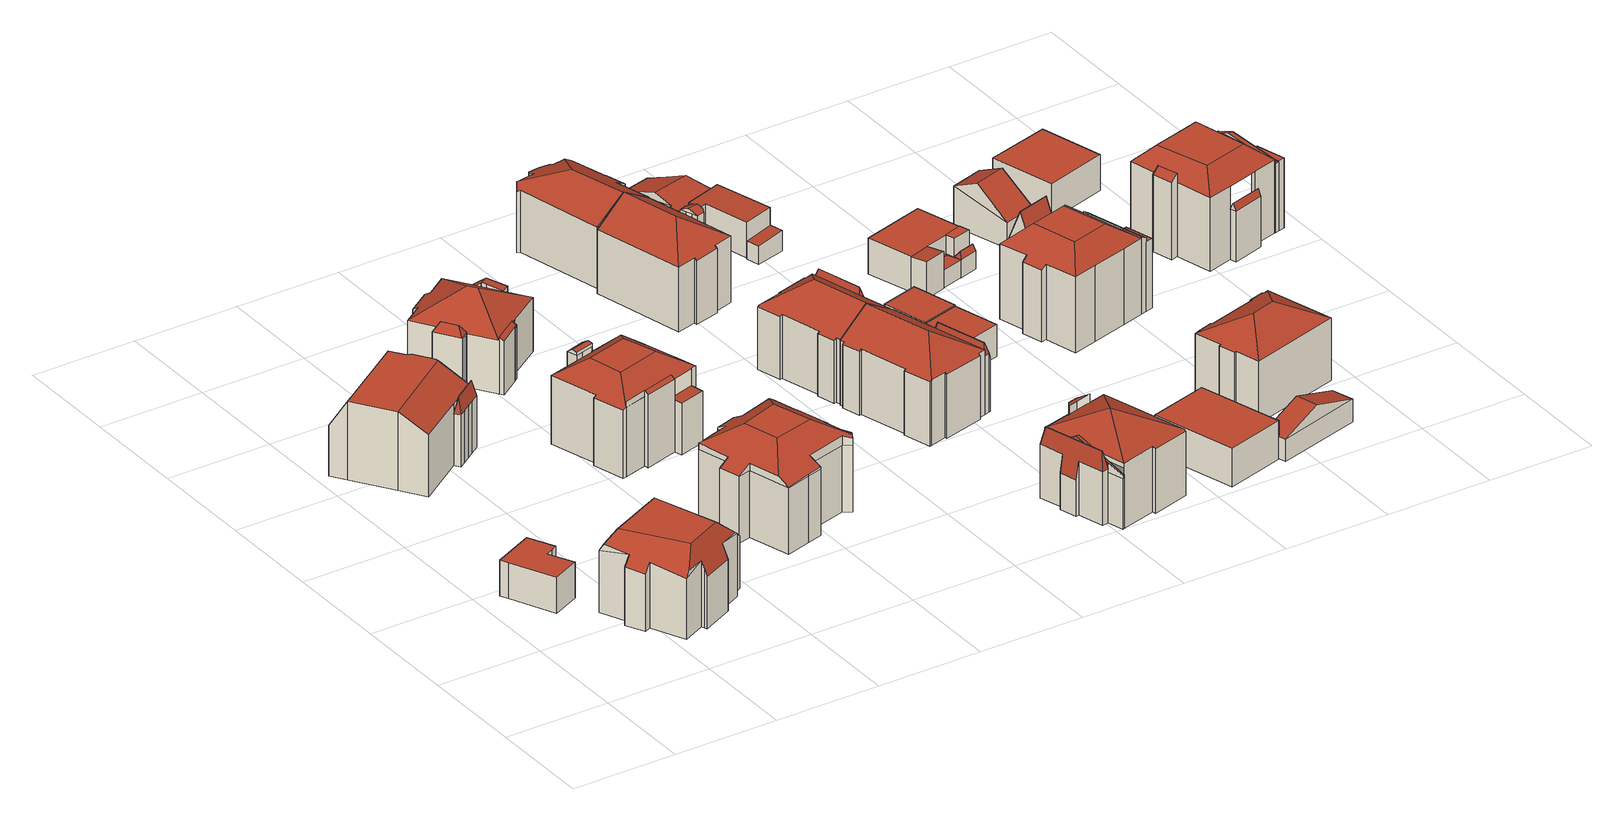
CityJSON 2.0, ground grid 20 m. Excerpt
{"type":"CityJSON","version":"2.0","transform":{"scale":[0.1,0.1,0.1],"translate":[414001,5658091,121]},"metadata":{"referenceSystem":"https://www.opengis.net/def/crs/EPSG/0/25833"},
"CityObjects":{
"building1":{"type":"Building","attributes":{"Dachtyp_tdc":"tdcPolyFlatRoof","Gemeindeschluessel":14612000,"Dachneigung":0,"QualitaetDacherkennung":70,"Geometrietyp2DReferenz":"3000","measuredHeight":6.8,"function":"31001_9998","roofType":"1000"},"geometry":[{"type":"Solid","lod":"2","boundaries":[[[[0,1,2,3]],[[1,4,5,2]],[[4,6,7,5]],[[6,8,9,7]],[[8,10,11,9]],[[10,12,13,11]],[[12,14,15,13]],[[14,0,3,15]],[[14,12,10,8,6,4,1,0]],[[3,2,5,7,9,11,13,15]]]],"semantics":{"surfaces":[{"type":"WallSurface"},{"type":"RoofSurface"},{"type":"GroundSurface"}],"values":[[0,0,0,0,0,0,0,0,1,2]]}}]},
"building2":{"type":"Building","attributes":{"Dachtyp_tdc":"tdcFreeFormRoof","Gemeindeschluessel":14612000,"Dachneigung":1.6,"QualitaetDacherkennung":38,"Geometrietyp2DReferenz":"3000","measuredHeight":16.01,"function":"31001_9998","roofType":"5000"},"geometry":[{"type":"Solid","lod":"2","boundaries":[[[[16,17,18,19]],[[17,20,21,18]],[[20,22,23,21]],[[22,24,25,23]],[[24,26,27,25]],[[26,28,29,27]],[[28,30,31,29]],[[30,32,33,31]],[[32,34,35,33]],[[34,36,37,35]],[[36,38,39,37]],[[38,40,41,39]],[[40,42,43,41]],[[42,44,45,43]],[[44,46,47,45]],[[46,48,49,47]],[[48,50,51,49]],[[50,52,53,51]],[[52,54,55,53]],[[54,56,57,55]],[[56,58,59,57]],[[58,60,61,59]],[[60,16,19,61]],[[62,63,24,22,20,17,64,65]],[[36,34,32,30,28,26,63,62,66,67,40,38]],[[48,46,44,42,67,66,68,69,52,50]],[[65,64,16,60,58,56,54,69,68]],[[68,66,62,65]],[[42,40,67]],[[17,16,64]],[[26,24,63]],[[54,52,69]],[[19,18,21,23,25,27,29,31,33,35,37,39,41,43,45,47,49,51,53,55,57,59,61]]]],"semantics":{"surfaces":[{"type":"WallSurface"},{"type":"RoofSurface"},{"type":"GroundSurface"}],"values":[[0,0,0,0,0,0,0,0,0,0,0,0,0,0,0,0,0,0,0,0,0,0,0,1,1,1,1,1,0,0,0,0,2]]}}]},
"building3":{"type":"Building","attributes":{"Gemeindeschluessel":14612000,"Geometrietyp2DReferenz":"3000","function":"31001_9998","roofType":"9999"},"children":["building3-1","building3-2"]},
"building3-1":{"type":"BuildingPart","attributes":{"Dachtyp_tdc":"tdcCutGableRoof","Dachneigung":0.019,"QualitaetDacherkennung":51,"Geometrietyp2DReferenz":"3000","measuredHeight":14.88,"roofType":"9999"},"parents":["building3"],"geometry":[{"type":"MultiSurface","lod":"2","boundaries":[[[70,71,72,73]],[[71,74,75,72]],[[74,76,77,75]],[[78,79,80,81,82]],[[79,83,84,80]],[[83,85,86,84]],[[85,87,88,86]],[[87,89,90,88]],[[89,91,92,90]],[[91,93,94,92]],[[93,95,96,94]],[[95,97,98,96]],[[97,99,100,98]],[[99,101,102,100]],[[101,103,104,102]],[[103,105,106,104]],[[105,70,73,106]],[[101,99,97,95,93,91,89,87,85]],[[83,79,78,76,74,71]],[[85,83,71,70,105,103,101]],[[73,72,75,77,81,80,84,86,88,90,92,94,96,98,100,102,104,106]]],"semantics":{"surfaces":[{"type":"WallSurface"},{"type":"RoofSurface"},{"type":"GroundSurface"}],"values":[0,0,0,0,0,0,0,0,0,0,0,0,0,0,0,0,0,1,1,1,2]}}]},
"building3-2":{"type":"BuildingPart","attributes":{"Dachtyp_tdc":"tdcFreeFormRoof","Dachneigung":77.36,"QualitaetDacherkennung":32,"Geometrietyp2DReferenz":"3000","measuredHeight":12.87,"roofType":"5000"},"parents":["building3"],"geometry":[{"type":"MultiSurface","lod":"2","boundaries":[[[107,108,109,110]],[[108,111,112,109]],[[111,113,114,112]],[[113,115,116,114]],[[115,82,81,116]],[[117,107,110,77]],[[82,115,118]],[[115,113,111,108,107,119,118]],[[107,117,119]],[[117,82,118,119]],[[110,109,112,114,116,81,77]]],"semantics":{"surfaces":[{"type":"WallSurface"},{"type":"RoofSurface"},{"type":"GroundSurface"}],"values":[0,0,0,0,0,0,1,1,1,1,2]}}]},
"building4":{"type":"Building","attributes":{"Dachtyp_tdc":"tdcFreeFormRoof","Gemeindeschluessel":14612000,"Dachneigung":27.73,"QualitaetDacherkennung":47,"Geometrietyp2DReferenz":"3000","measuredHeight":16.88,"function":"31001_9998","roofType":"5000"},"geometry":[{"type":"Solid","lod":"2","boundaries":[[[[120,121,122,123]],[[123,122,124,125]],[[125,124,126,127]],[[127,126,128,129,130]],[[131,132,133]],[[134,135,136,132,131]],[[137,138,139]],[[140,141,142,143]],[[144,145,141,140]],[[143,142,146,147]],[[147,146,135,134]],[[148,149,145,144]],[[150,151,152,149,148]],[[130,129,153,154]],[[154,153,155,156]],[[156,155,157,158]],[[158,157,159,160]],[[160,159,161,162]],[[162,161,151,150]],[[163,164,165,166,167,168,169,170,171,172,173,174,175,176,177,178,179,180,181,182,183,184,185,186,187]],[[123,125,164,163]],[[125,127,165,164]],[[127,130,166,165]],[[130,154,167,166]],[[154,156,168,167]],[[156,158,169,168]],[[158,160,170,169]],[[160,162,171,170]],[[162,150,172,171]],[[150,148,173,172]],[[148,144,174,173]],[[144,140,175,174]],[[140,143,176,175]],[[143,147,177,176]],[[147,134,178,177]],[[134,131,179,178]],[[131,133,180,179]],[[133,137,181,180]],[[137,139,182,181]],[[139,188,183,182]],[[188,189,184,183]],[[189,190,185,184]],[[190,191,186,185]],[[191,120,187,186]],[[120,123,163,187]],[[151,161,159,157,155,153,129,128,192,193,152]],[[145,149,152,193,194,136,135,146,142,141]],[[195,138,137,133,132,136,194,196]],[[128,126,124,122,121,197,198,199,200,195,196,192]],[[194,193,192,196]],[[188,200,199,189]],[[139,138,195,200,188]],[[189,199,198,190]],[[190,198,197,191]],[[191,197,121,120]]]],"semantics":{"surfaces":[{"type":"WallSurface"},{"type":"GroundSurface"},{"type":"RoofSurface"}],"values":[[0,0,0,0,0,0,0,0,0,0,0,0,0,0,0,0,0,0,0,1,0,0,0,0,0,0,0,0,0,0,0,0,0,0,0,0,0,0,0,0,0,0,0,0,0,2,2,2,2,2,0,0,0,0,0]]}}]},
"building5":{"type":"Building","attributes":{"Gemeindeschluessel":14612000,"Geometrietyp2DReferenz":"3000","function":"31001_9998","roofType":"9999"},"children":["building5-1","building5-2","building5-3","building5-4"]},
"building5-1":{"type":"BuildingPart","attributes":{"Dachtyp_tdc":"tdcCutTentRoof","Dachneigung":27.48,"QualitaetDacherkennung":60,"Geometrietyp2DReferenz":"3000","measuredHeight":15.93,"roofType":"9999"},"parents":["building5"],"geometry":[{"type":"MultiSurface","lod":"2","boundaries":[[[201,202,203,204]],[[202,205,206,203]],[[205,207,208,206]],[[209,210,211,212]],[[210,213,214,211]],[[213,215,216,214]],[[215,217,218,216]],[[217,219,220,218]],[[219,221,222,220]],[[221,223,224,222]],[[223,225,226,224]],[[225,227,228,226]],[[229,230,231,232]],[[230,201,204,231]],[[213,210,209,207,205,233,234]],[[223,221,219,217,215,213,234,235]],[[229,236,227,225,223,235,237]],[[237,233,205,202,201,230,229]],[[237,235,234,233]],[[204,203,206,208,212,211,214,216,218,220,222,224,226,238,232,231]]],"semantics":{"surfaces":[{"type":"WallSurface"},{"type":"RoofSurface"},{"type":"GroundSurface"}],"values":[0,0,0,0,0,0,0,0,0,0,0,0,0,0,1,1,1,1,1,2]}}]},
"building5-2":{"type":"BuildingPart","attributes":{"Dachtyp_tdc":"tdcGableRoof","Dachneigung":33.68,"QualitaetDacherkennung":38,"Geometrietyp2DReferenz":"3000","measuredHeight":14.76,"roofType":"3100"},"parents":["building5"],"geometry":[{"type":"MultiSurface","lod":"2","boundaries":[[[239,240,211,241]],[[240,242,209,212,211]],[[243,244,245,208,207]],[[244,239,241,245]],[[244,246,247,239]],[[248,249,247,246,250]],[[243,250,246,244]],[[242,248,250,243]],[[240,249,248,242]],[[239,247,249,240]],[[241,211,212,208,245]]],"semantics":{"surfaces":[{"type":"WallSurface"},{"type":"RoofSurface"},{"type":"GroundSurface"}],"values":[0,0,0,0,1,1,0,0,0,0,2]}}]},
"building5-3":{"type":"BuildingPart","attributes":{"Dachtyp_tdc":"tdcPolyFlatRoof","Dachneigung":4.65,"QualitaetDacherkennung":57,"Geometrietyp2DReferenz":"3000","measuredHeight":9.98,"roofType":"2100"},"parents":["building5"],"geometry":[{"type":"MultiSurface","lod":"2","boundaries":[[[251,252,253,254]],[[228,255,256,226]],[[255,251,254,256]],[[255,228,257,252,251]],[[254,253,238,226,256]]],"semantics":{"surfaces":[{"type":"WallSurface"},{"type":"RoofSurface"},{"type":"GroundSurface"}],"values":[0,0,0,1,2]}}]},
"building5-4":{"type":"BuildingPart","attributes":{"Dachtyp_tdc":"tdcPolyFlatRoof","Dachneigung":31.31,"QualitaetDacherkennung":41,"Geometrietyp2DReferenz":"3000","measuredHeight":14.27,"roofType":"2100"},"parents":["building5"],"geometry":[{"type":"MultiSurface","lod":"2","boundaries":[[[258,259,260,253,252]],[[259,261,262,260]],[[261,263,232,262]],[[263,229,232]],[[264,263,261,259,258]],[[253,260,262,232,238]]],"semantics":{"surfaces":[{"type":"WallSurface"},{"type":"RoofSurface"},{"type":"GroundSurface"}],"values":[0,0,0,0,1,2]}}]},
"building6":{"type":"Building","attributes":{"Gemeindeschluessel":14612000,"Geometrietyp2DReferenz":"3000","function":"31001_9998","roofType":"9999"},"children":["building6-1","building6-2","building6-3","building6-4"]},
"building6-1":{"type":"BuildingPart","attributes":{"Dachtyp_tdc":"tdcFreeFormRoof","Dachneigung":30.2,"QualitaetDacherkennung":74,"Geometrietyp2DReferenz":"3000","measuredHeight":14.47,"roofType":"5000"},"parents":["building6"],"geometry":[{"type":"MultiSurface","lod":"2","boundaries":[[[265,266,267,268]],[[266,269,270,267]],[[269,271,272,270]],[[271,273,274,272]],[[273,275,276,274]],[[275,277,278,276]],[[277,279,280,281,278]],[[282,283,284,285]],[[283,286,287,284]],[[286,288,289,287]],[[290,291,292,293]],[[291,294,295,292]],[[294,296,297,295]],[[290,288,286,283,298]],[[283,282,299,300,279,277,301,298]],[[277,275,273,271,269,266,301]],[[266,265,296,294,291,290,298,301]],[[297,268,267,270,272,274,276,278,281,302,285,284,287,289,293,292,295]]],"semantics":{"surfaces":[{"type":"WallSurface"},{"type":"RoofSurface"},{"type":"GroundSurface"}],"values":[0,0,0,0,0,0,0,0,0,0,0,0,0,1,1,1,1,2]}}]},
"building6-2":{"type":"BuildingPart","attributes":{"Dachtyp_tdc":"tdcFreeFormRoof","Dachneigung":58.12,"QualitaetDacherkennung":19,"Geometrietyp2DReferenz":"3000","measuredHeight":12.11,"roofType":"5000"},"parents":["building6"],"geometry":[{"type":"MultiSurface","lod":"2","boundaries":[[[303,304,265,268,305]],[[306,303,305,307]],[[308,306,309]],[[310,308,309,304]],[[310,304,303]],[[308,310,303,306]],[[305,268,297,295,307]]],"semantics":{"surfaces":[{"type":"WallSurface"},{"type":"RoofSurface"},{"type":"GroundSurface"}],"values":[0,0,1,1,1,1,2]}}]},
"building6-3":{"type":"BuildingPart","attributes":{"Dachtyp_tdc":"tdcGableRoof","Dachneigung":37.96,"QualitaetDacherkennung":24,"Geometrietyp2DReferenz":"3000","measuredHeight":11.02,"roofType":"3100"},"parents":["building6"],"geometry":[{"type":"MultiSurface","lod":"2","boundaries":[[[280,311,312,281]],[[311,313,314,312]],[[313,315,316,314]],[[315,317,318,316]],[[317,319,320,318]],[[319,321,282,285,320]],[[317,315,313,311,280,300,322]],[[322,321,319,317]],[[302,281,312,314,316,318,320,285]]],"semantics":{"surfaces":[{"type":"WallSurface"},{"type":"RoofSurface"},{"type":"GroundSurface"}],"values":[0,0,0,0,0,0,1,1,2]}}]},
"building6-4":{"type":"BuildingPart","attributes":{"Dachtyp_tdc":"tdcPolyFlatRoof","Dachneigung":30.66,"QualitaetDacherkennung":54,"Geometrietyp2DReferenz":"3000","measuredHeight":10.75,"roofType":"2100"},"parents":["building6"],"geometry":[{"type":"MultiSurface","lod":"2","boundaries":[[[323,324,325,289,288]],[[324,326,327,325]],[[326,328,329,327]],[[328,330,331,329]],[[330,332,292,331]],[[332,330,328,326,324,323]],[[289,325,327,329,331,292,293]]],"semantics":{"surfaces":[{"type":"WallSurface"},{"type":"RoofSurface"},{"type":"GroundSurface"}],"values":[0,0,0,0,0,1,2]}}]},
"building7":{"type":"Building","attributes":{"Gemeindeschluessel":14612000,"Geometrietyp2DReferenz":"3000","function":"31001_9998","roofType":"9999"},"children":["building7-1","building7-2"]},
"building7-1":{"type":"BuildingPart","attributes":{"Dachtyp_tdc":"tdcFreeFormRoof","Dachneigung":73.21,"QualitaetDacherkennung":40,"Geometrietyp2DReferenz":"3000","measuredHeight":12.94,"roofType":"5000"},"parents":["building7"],"geometry":[{"type":"MultiSurface","lod":"2","boundaries":[[[333,334,335,336]],[[337,338,339,340]],[[338,333,336,339]],[[337,334,341,342]],[[334,333,341]],[[333,338,342,341]],[[338,337,342]],[[336,335,340,339]]],"semantics":{"surfaces":[{"type":"WallSurface"},{"type":"RoofSurface"},{"type":"GroundSurface"}],"values":[0,0,0,1,1,1,1,2]}}]},
"building7-2":{"type":"BuildingPart","attributes":{"Dachtyp_tdc":"tdcHipAndGableRoof","Dachneigung":32.76,"QualitaetDacherkennung":63,"Geometrietyp2DReferenz":"3000","measuredHeight":16.37,"roofType":"5000"},"parents":["building7"],"geometry":[{"type":"MultiSurface","lod":"2","boundaries":[[[343,344,345,346]],[[344,347,348,345]],[[347,349,350,348]],[[349,351,352,350]],[[351,353,354,352]],[[353,355,356,354]],[[355,357,358,356]],[[357,359,360,358]],[[359,361,362,360]],[[361,363,364,362]],[[363,365,366,364]],[[365,367,368,366]],[[367,369,370,368]],[[369,371,340,370]],[[371,337,340]],[[372,373,374,335,334]],[[373,343,346,374]],[[371,369,367,365,363,361,375]],[[361,359,357,355,353,351,349,347,344,343,375]],[[343,373,372,371,375]],[[346,345,348,350,352,354,356,358,360,362,364,366,368,370,340,335,374]]],"semantics":{"surfaces":[{"type":"WallSurface"},{"type":"RoofSurface"},{"type":"GroundSurface"}],"values":[0,0,0,0,0,0,0,0,0,0,0,0,0,0,0,0,0,1,1,1,2]}}]},
"building8":{"type":"Building","attributes":{"Gemeindeschluessel":14612000,"Geometrietyp2DReferenz":"3000","function":"31001_9998","roofType":"9999"},"children":["building8-1","building8-2"]},
"building8-1":{"type":"BuildingPart","attributes":{"Dachtyp_tdc":"tdcFreeFormRoof","Dachneigung":23.33,"QualitaetDacherkennung":66,"Geometrietyp2DReferenz":"3000","measuredHeight":14.07,"roofType":"5000"},"parents":["building8"],"geometry":[{"type":"MultiSurface","lod":"2","boundaries":[[[376,377,378,379,380]],[[377,381,382,378]],[[381,383,384,382]],[[383,385,386,384]],[[385,387,388,389,386]],[[390,381,377,376,391]],[[385,383,390,391,387]],[[383,381,390]],[[376,387,391]],[[379,378,382,384,386,389]]],"semantics":{"surfaces":[{"type":"WallSurface"},{"type":"RoofSurface"},{"type":"GroundSurface"}],"values":[0,0,0,0,0,1,1,0,0,2]}}]},
"building8-2":{"type":"BuildingPart","attributes":{"Dachtyp_tdc":"tdcHipAndGableRoof","Dachneigung":33.74,"QualitaetDacherkennung":68,"Geometrietyp2DReferenz":"3000","measuredHeight":16.52,"roofType":"5000"},"parents":["building8"],"geometry":[{"type":"MultiSurface","lod":"2","boundaries":[[[392,393,394,395]],[[393,380,379,394]],[[388,396,397,389]],[[396,398,399,397]],[[398,400,401,399]],[[400,402,403,401]],[[402,404,405,403]],[[404,406,407,405]],[[406,408,409,407]],[[408,410,411,409]],[[410,392,395,411]],[[406,404,402,400,398,396,412]],[[396,388,380,393,392,410,412]],[[410,408,406,412]],[[395,394,379,389,397,399,401,403,405,407,409,411]]],"semantics":{"surfaces":[{"type":"WallSurface"},{"type":"RoofSurface"},{"type":"GroundSurface"}],"values":[0,0,0,0,0,0,0,0,0,0,0,1,1,1,2]}}]},
"building9":{"type":"Building","attributes":{"Gemeindeschluessel":14612000,"Geometrietyp2DReferenz":"3000","function":"31001_9998","roofType":"9999"},"children":["building9-1","building9-2"]},
"building9-1":{"type":"BuildingPart","attributes":{"Dachtyp_tdc":"tdcHipAndGableRoof","Dachneigung":31.7,"QualitaetDacherkennung":61,"Geometrietyp2DReferenz":"3000","measuredHeight":16.55,"roofType":"5000"},"parents":["building9"],"geometry":[{"type":"MultiSurface","lod":"2","boundaries":[[[413,414,415,416]],[[414,417,418,415]],[[417,419,420,418]],[[419,421,422,420]],[[421,423,424,422]],[[423,425,426,424]],[[419,417,414,413,427,428,429]],[[428,430,431,432,429]],[[432,344,433,434,435,436,425,423,421,419,429]],[[426,437,438,439,440,441,442,443,444,445,446,416,415,418,420,422,424]],[[425,436,437,426]],[[436,435,438,437]],[[435,434,439,438]],[[434,433,440,439]],[[433,344,441,440]],[[344,432,442,441]],[[432,431,443,442]],[[431,430,447,444,443]],[[428,445,448]],[[428,427,446,445]],[[427,413,416,446]]],"semantics":{"surfaces":[{"type":"WallSurface"},{"type":"RoofSurface"},{"type":"GroundSurface"}],"values":[0,0,0,0,0,0,1,1,1,2,0,0,0,0,0,0,0,0,0,0,0]}}]},
"building9-2":{"type":"BuildingPart","attributes":{"Dachtyp_tdc":"tdcFreeFormRoof","Dachneigung":73.41,"QualitaetDacherkennung":33,"Geometrietyp2DReferenz":"3000","measuredHeight":13.24,"roofType":"5000"},"parents":["building9"],"geometry":[{"type":"MultiSurface","lod":"2","boundaries":[[[449,450,451,452]],[[450,453,454,451]],[[453,455,456,454]],[[455,448,445,456]],[[447,457,458,444]],[[457,449,452,458]],[[448,455,459]],[[455,453,450,449,457,460,459]],[[457,447,460]],[[447,448,459,460]],[[452,451,454,456,445,444,458]]],"semantics":{"surfaces":[{"type":"WallSurface"},{"type":"RoofSurface"},{"type":"GroundSurface"}],"values":[0,0,0,0,0,0,1,1,1,1,2]}}]},
"building10":{"type":"Building","attributes":{"Gemeindeschluessel":14612000,"Geometrietyp2DReferenz":"3000","function":"31001_9998","roofType":"9999"},"children":["building10-1","building10-2","building10-3","building10-4"]},
"building10-1":{"type":"BuildingPart","attributes":{"Dachtyp_tdc":"tdcGableRoof","Dachneigung":19.95,"QualitaetDacherkennung":20,"Geometrietyp2DReferenz":"3000","measuredHeight":13.87,"roofType":"3100"},"parents":["building10"],"geometry":[{"type":"MultiSurface","lod":"2","boundaries":[[[461,462,463,464]],[[462,465,466,463]],[[467,468,469,470]],[[468,467,471,472,473,474]],[[475,476,477,473,472,478]],[[462,475,478,479,465]],[[461,476,475,462]],[[469,464,463,466,470]]],"semantics":{"surfaces":[{"type":"WallSurface"},{"type":"RoofSurface"},{"type":"GroundSurface"}],"values":[0,0,0,1,1,0,0,2]}}]},
"building10-2":{"type":"BuildingPart","attributes":{"Dachtyp_tdc":"tdcPolyFlatRoof","Dachneigung":25.85,"QualitaetDacherkennung":40,"Geometrietyp2DReferenz":"3000","measuredHeight":13.93,"roofType":"2100"},"parents":["building10"],"geometry":[{"type":"MultiSurface","lod":"2","boundaries":[[[480,481,482,483,484]],[[481,485,486,482]],[[485,487,488,486]],[[487,489,490,491,488]],[[489,487,485,481,480]],[[483,482,486,488,491]]],"semantics":{"surfaces":[{"type":"WallSurface"},{"type":"RoofSurface"},{"type":"GroundSurface"}],"values":[0,0,0,0,1,2]}}]},
"building10-3":{"type":"BuildingPart","attributes":{"Dachtyp_tdc":"tdcFreeFormRoof","Dachneigung":79.57,"QualitaetDacherkennung":29,"Geometrietyp2DReferenz":"3000","measuredHeight":13.68,"roofType":"5000"},"parents":["building10"],"geometry":[{"type":"MultiSurface","lod":"2","boundaries":[[[492,493,494,495]],[[493,496,497,494]],[[496,498,467,470,497]],[[479,499,500,466,465]],[[499,501,502,500]],[[501,503,504,502]],[[503,492,495,504]],[[499,479,505]],[[479,471,498,506,505]],[[498,496,506]],[[496,493,492,503,501,499,505,506]],[[495,494,497,470,466,500,502,504]]],"semantics":{"surfaces":[{"type":"WallSurface"},{"type":"RoofSurface"},{"type":"GroundSurface"}],"values":[0,0,0,0,0,0,0,1,1,1,1,2]}}]},
"building10-4":{"type":"BuildingPart","attributes":{"Dachtyp_tdc":"tdcTentRoof","Dachneigung":20.69,"QualitaetDacherkennung":51,"Geometrietyp2DReferenz":"3000","measuredHeight":16.01,"roofType":"3500"},"parents":["building10"],"geometry":[{"type":"MultiSurface","lod":"2","boundaries":[[[507,508,509,469,468]],[[508,510,482,509]],[[511,490,484,510,508,512]],[[513,511,512]],[[514,515,516,517,513,512]],[[508,507,474,477,514,512]],[[482,483,491,518,519,520,521,522,464,469,509]],[[510,484,483,482]],[[490,511,518,491]],[[511,513,519,518]],[[513,517,520,519]],[[517,516,521,520]],[[516,515,522,521]],[[515,514,476,461,464,522]]],"semantics":{"surfaces":[{"type":"WallSurface"},{"type":"RoofSurface"},{"type":"GroundSurface"}],"values":[0,0,1,1,1,1,2,0,0,0,0,0,0,0]}}]},
"building11":{"type":"Building","attributes":{"Dachtyp_tdc":"tdcFreeFormRoof","Gemeindeschluessel":14612000,"Dachneigung":30.16,"QualitaetDacherkennung":52,"Geometrietyp2DReferenz":"3000","measuredHeight":15.45,"function":"31001_9998","roofType":"5000"},"geometry":[{"type":"Solid","lod":"2","boundaries":[[[[523,524,525,526]],[[524,527,528,525]],[[527,529,530,528]],[[529,531,532,530]],[[531,533,534,532]],[[533,535,536,534]],[[535,537,538,536]],[[537,539,540,538]],[[539,541,542,540]],[[541,543,544,542]],[[543,545,546,544]],[[545,547,548,546]],[[547,549,550,548]],[[549,551,552,550]],[[551,553,554,552]],[[553,555,556,554]],[[555,523,526,556]],[[557,558,533,531,529,527,524,523,555,553,559]],[[547,560,557,559,551,549]],[[560,545,543,541,539,537,535,558,557]],[[547,545,560]],[[535,533,558]],[[553,551,559]],[[526,525,528,530,532,534,536,538,540,542,544,546,548,550,552,554,556]]]],"semantics":{"surfaces":[{"type":"WallSurface"},{"type":"RoofSurface"},{"type":"GroundSurface"}],"values":[[0,0,0,0,0,0,0,0,0,0,0,0,0,0,0,0,0,1,1,1,0,0,0,2]]}}]},
"building12":{"type":"Building","attributes":{"Dachtyp_tdc":"tdcPolyFlatRoof","Gemeindeschluessel":14612000,"Dachneigung":0,"QualitaetDacherkennung":76,"Geometrietyp2DReferenz":"3000","measuredHeight":6.15,"function":"31001_9998","roofType":"1000"},"geometry":[{"type":"Solid","lod":"2","boundaries":[[[[561,562,563,564]],[[562,565,566,563]],[[565,567,568,566]],[[567,561,564,568]],[[567,565,562,561]],[[564,563,566,568]]]],"semantics":{"surfaces":[{"type":"WallSurface"},{"type":"RoofSurface"},{"type":"GroundSurface"}],"values":[[0,0,0,0,1,2]]}}]},
"building13":{"type":"Building","attributes":{"Dachtyp_tdc":"tdcPolyFlatRoof","Gemeindeschluessel":14612000,"Dachneigung":0,"QualitaetDacherkennung":77,"Geometrietyp2DReferenz":"3000","measuredHeight":6.26,"function":"31001_9998","roofType":"1000"},"geometry":[{"type":"Solid","lod":"2","boundaries":[[[[569,570,571,572]],[[570,573,568,571]],[[570,569,574,573]],[[568,566,572,571]],[[574,569,572,566]],[[573,574,566,568]]]],"semantics":{"surfaces":[{"type":"WallSurface"},{"type":"RoofSurface"},{"type":"GroundSurface"}],"values":[[0,0,1,2,0,0]]}}]},
"building14":{"type":"Building","attributes":{"Dachtyp_tdc":"tdcFreeFormRoof","Gemeindeschluessel":14612000,"Dachneigung":17.2,"QualitaetDacherkennung":16,"Geometrietyp2DReferenz":"3000","measuredHeight":7.01,"function":"31001_9998","roofType":"5000"},"geometry":[{"type":"Solid","lod":"2","boundaries":[[[[575,576,577,578]],[[576,579,580,577]],[[579,581,582,580]],[[581,583,584,582]],[[583,585,586,584]],[[585,587,588,586]],[[587,589,590,588]],[[589,575,578,590]],[[591,592,581,579,576]],[[585,583,592,591,575,589,587]],[[583,581,592]],[[576,575,591]],[[578,577,580,582,584,586,588,590]]]],"semantics":{"surfaces":[{"type":"WallSurface"},{"type":"RoofSurface"},{"type":"GroundSurface"}],"values":[[0,0,0,0,0,0,0,0,1,1,0,0,2]]}}]},
"building15":{"type":"Building","attributes":{"Dachtyp_tdc":"tdcPolyFlatRoof","Gemeindeschluessel":14612000,"Dachneigung":2.99,"QualitaetDacherkennung":88,"Geometrietyp2DReferenz":"3000","measuredHeight":6.99,"function":"31001_9998","roofType":"2100"},"geometry":[{"type":"Solid","lod":"2","boundaries":[[[[593,594,595,596]],[[594,597,598,595]],[[597,599,600,598]],[[599,601,602,600]],[[601,603,604,602]],[[603,593,596,604]],[[603,601,599,597,594,593]],[[596,595,598,600,602,604]]]],"semantics":{"surfaces":[{"type":"WallSurface"},{"type":"RoofSurface"},{"type":"GroundSurface"}],"values":[[0,0,0,0,0,0,1,2]]}}]},
"building16":{"type":"Building","attributes":{"Dachtyp_tdc":"tdcPolyFlatRoof","Gemeindeschluessel":14612000,"Dachneigung":5.15,"QualitaetDacherkennung":48,"Geometrietyp2DReferenz":"3000","measuredHeight":3.94,"function":"31001_9998","roofType":"2100"},"geometry":[{"type":"Solid","lod":"2","boundaries":[[[[605,606,607,608]],[[606,609,610,607]],[[609,611,612,610]],[[611,605,608,612]],[[611,609,606,605]],[[608,607,610,612]]]],"semantics":{"surfaces":[{"type":"WallSurface"},{"type":"RoofSurface"},{"type":"GroundSurface"}],"values":[[0,0,0,0,1,2]]}}]},
"building17":{"type":"Building","attributes":{"Dachtyp_tdc":"tdcPolyFlatRoof","Gemeindeschluessel":14612000,"Dachneigung":0,"QualitaetDacherkennung":51,"Geometrietyp2DReferenz":"3000","measuredHeight":7.25,"function":"31001_9998","roofType":"1000"},"geometry":[{"type":"Solid","lod":"2","boundaries":[[[[613,614,615,616]],[[614,617,618,615]],[[617,619,620,618]],[[619,621,622,620]],[[621,623,624,622]],[[623,613,616,624]],[[623,621,619,617,614,613]],[[616,615,618,620,622,624]]]],"semantics":{"surfaces":[{"type":"WallSurface"},{"type":"RoofSurface"},{"type":"GroundSurface"}],"values":[[0,0,0,0,0,0,1,2]]}}]},
"building18":{"type":"Building","attributes":{"Gemeindeschluessel":14612000,"Geometrietyp2DReferenz":"3000","function":"31001_9998","roofType":"9999"},"children":["building18-1","building18-2","building18-3"]},
"building18-1":{"type":"BuildingPart","attributes":{"Dachtyp_tdc":"tdcPolyFlatRoof","Dachneigung":0,"QualitaetDacherkennung":38,"Geometrietyp2DReferenz":"3000","measuredHeight":6.9,"roofType":"1000"},"parents":["building18"],"geometry":[{"type":"MultiSurface","lod":"2","boundaries":[[[625,626,627,628]],[[626,629,630,631,627]],[[632,625,628,633,634]],[[632,629,626,625]],[[628,627,631,633]]],"semantics":{"surfaces":[{"type":"WallSurface"},{"type":"RoofSurface"},{"type":"GroundSurface"}],"values":[0,0,0,1,2]}}]},
"building18-2":{"type":"BuildingPart","attributes":{"Dachtyp_tdc":"tdcPolyFlatRoof","Dachneigung":4.62,"QualitaetDacherkennung":42,"Geometrietyp2DReferenz":"3000","measuredHeight":7,"roofType":"2100"},"parents":["building18"],"geometry":[{"type":"MultiSurface","lod":"2","boundaries":[[[635,636,637,638]],[[639,640,641,642]],[[640,635,638,641]],[[640,639,636,635]],[[638,637,642,641]]],"semantics":{"surfaces":[{"type":"WallSurface"},{"type":"RoofSurface"},{"type":"GroundSurface"}],"values":[0,0,0,1,2]}}]},
"building18-3":{"type":"BuildingPart","attributes":{"Dachtyp_tdc":"tdcPolyFlatRoof","Dachneigung":0,"QualitaetDacherkennung":78,"Geometrietyp2DReferenz":"3000","measuredHeight":6.78,"roofType":"1000"},"parents":["building18"],"geometry":[{"type":"MultiSurface","lod":"2","boundaries":[[[643,644,645,637,636]],[[644,646,647,645]],[[646,634,633,647]],[[630,648,639,642,631]],[[648,630,634,646,644,643]],[[637,645,647,633,631,642]]],"semantics":{"surfaces":[{"type":"WallSurface"},{"type":"RoofSurface"},{"type":"GroundSurface"}],"values":[0,0,0,0,1,2]}}]},
"building19":{"type":"Building","attributes":{"Dachtyp_tdc":"tdcFreeFormRoof","Gemeindeschluessel":14612000,"Dachneigung":28.12,"QualitaetDacherkennung":22,"Geometrietyp2DReferenz":"3000","measuredHeight":4.22,"function":"31001_9998","roofType":"5000"},"geometry":[{"type":"Solid","lod":"2","boundaries":[[[[649,650,651,652]],[[650,653,654,651]],[[653,655,656,654]],[[655,657,658,656]],[[657,649,652,658]],[[659,660,661,657,655]],[[659,655,653]],[[660,659,653,650]],[[661,660,650,649]],[[661,649,657]],[[652,651,654,656,658]]]],"semantics":{"surfaces":[{"type":"WallSurface"},{"type":"RoofSurface"},{"type":"GroundSurface"}],"values":[[0,0,0,0,0,1,1,1,1,1,2]]}}]},
"building20":{"type":"Building","attributes":{"Dachtyp_tdc":"tdcFreeFormRoof","Gemeindeschluessel":14612000,"Dachneigung":17.85,"QualitaetDacherkennung":14,"Geometrietyp2DReferenz":"3000","measuredHeight":7.21,"function":"31001_9998","roofType":"5000"},"geometry":[{"type":"Solid","lod":"2","boundaries":[[[[662,663,664,665]],[[663,666,667,664]],[[666,668,669,667]],[[668,670,671,669]],[[670,672,673,671]],[[672,662,665,673]],[[663,674,675,670,668,666]],[[674,662,672,675]],[[663,662,674]],[[672,670,675]],[[665,664,667,669,671,673]]]],"semantics":{"surfaces":[{"type":"WallSurface"},{"type":"RoofSurface"},{"type":"GroundSurface"}],"values":[[0,0,0,0,0,0,1,1,0,0,2]]}}]},
"building21":{"type":"Building","attributes":{"Dachtyp_tdc":"tdcFreeFormRoof","Gemeindeschluessel":14612000,"Dachneigung":56.74,"QualitaetDacherkennung":20,"Geometrietyp2DReferenz":"3000","measuredHeight":4.51,"function":"31001_9998","roofType":"5000"},"geometry":[{"type":"Solid","lod":"2","boundaries":[[[[653,676,628,627]],[[676,677,678,628]],[[677,655,679,678]],[[655,653,627,679]],[[680,681,655,677]],[[680,677,676]],[[681,680,676,653]],[[681,653,655]],[[627,628,678,679]]]],"semantics":{"surfaces":[{"type":"WallSurface"},{"type":"RoofSurface"},{"type":"GroundSurface"}],"values":[[0,0,0,0,1,0,1,1,2]]}}]},
"building22":{"type":"Building","attributes":{"Gemeindeschluessel":14612000,"Geometrietyp2DReferenz":"3000","function":"31001_9998","roofType":"9999"},"children":["building22-1","building22-2","building22-3"]},
"building22-1":{"type":"BuildingPart","attributes":{"Dachtyp_tdc":"tdcPolyFlatRoof","Dachneigung":0,"QualitaetDacherkennung":71,"Geometrietyp2DReferenz":"3000","measuredHeight":13.15,"roofType":"1000"},"parents":["building22"],"geometry":[{"type":"MultiSurface","lod":"2","boundaries":[[[682,683,684,685]],[[683,686,687,684]],[[688,682,685,689]],[[688,686,683,682]],[[685,684,687,689]]],"semantics":{"surfaces":[{"type":"WallSurface"},{"type":"RoofSurface"},{"type":"GroundSurface"}],"values":[0,0,0,1,2]}}]},
"building22-2":{"type":"BuildingPart","attributes":{"Dachtyp_tdc":"tdcCutTentRoof","Dachneigung":37.1,"QualitaetDacherkennung":59,"Geometrietyp2DReferenz":"3000","measuredHeight":17.62,"roofType":"9999"},"parents":["building22"],"geometry":[{"type":"MultiSurface","lod":"2","boundaries":[[[690,691,692,693]],[[691,694,695,692]],[[694,696,697,695]],[[696,698,699,697]],[[700,701,702,703]],[[701,704,705,702]],[[704,706,707,705]],[[706,708,709,707]],[[708,710,711,709]],[[710,690,693,711]],[[696,694,712,713]],[[700,698,696,713,714]],[[706,704,701,700,714,715]],[[694,691,690,710,708,706,715,712]],[[715,714,713,712]],[[693,692,695,697,699,703,702,705,707,709,711]]],"semantics":{"surfaces":[{"type":"WallSurface"},{"type":"RoofSurface"},{"type":"GroundSurface"}],"values":[0,0,0,0,0,0,0,0,0,0,1,1,1,1,1,2]}}]},
"building22-3":{"type":"BuildingPart","attributes":{"Dachtyp_tdc":"tdcPolyFlatRoof","Dachneigung":34.66,"QualitaetDacherkennung":49,"Geometrietyp2DReferenz":"3000","measuredHeight":14.74,"roofType":"2100"},"parents":["building22"],"geometry":[{"type":"MultiSurface","lod":"2","boundaries":[[[716,717,718,699,698]],[[717,719,688,689,718]],[[720,721,722,687,686]],[[721,723,700,703,722]],[[723,721,720,719,717,716]],[[699,718,689,687,722,703]]],"semantics":{"surfaces":[{"type":"WallSurface"},{"type":"RoofSurface"},{"type":"GroundSurface"}],"values":[0,0,0,0,1,2]}}]},
"building23":{"type":"Building","attributes":{"Dachtyp_tdc":"tdcHipRoof","Gemeindeschluessel":14612000,"Dachneigung":27.01,"QualitaetDacherkennung":58,"Geometrietyp2DReferenz":"3000","measuredHeight":15.33,"function":"31001_9998","roofType":"3200"},"geometry":[{"type":"Solid","lod":"2","boundaries":[[[[724,725,726,727]],[[725,728,729,726]],[[728,730,731,729]],[[730,732,733,731]],[[732,734,735,733]],[[734,736,737,735]],[[736,738,739,737]],[[738,740,741,739]],[[740,742,743,741]],[[742,744,745,743]],[[744,746,747,745]],[[746,748,749,747]],[[748,750,751,749]],[[750,752,753,751]],[[752,754,755,753]],[[754,724,727,755]],[[750,748,746,744,742,740,756]],[[738,736,757]],[[740,738,757,756]],[[736,734,732,730,728,725,724,754,752,750,756,757]],[[727,726,729,731,733,735,737,739,741,743,745,747,749,751,753,755]]]],"semantics":{"surfaces":[{"type":"WallSurface"},{"type":"RoofSurface"},{"type":"GroundSurface"}],"values":[[0,0,0,0,0,0,0,0,0,0,0,0,0,0,0,0,1,1,1,1,2]]}}]},
"building24":{"type":"Building","attributes":{"Dachtyp_tdc":"tdcGableRoof","Gemeindeschluessel":14612000,"Dachneigung":37.63,"QualitaetDacherkennung":1,"Geometrietyp2DReferenz":"3000","measuredHeight":9.83,"function":"31001_9998","roofType":"3100"},"geometry":[{"type":"Solid","lod":"2","boundaries":[[[[758,759,760,761]],[[759,762,763,760]],[[762,764,765,763]],[[764,758,761,765]],[[762,759,766]],[[758,764,767]],[[759,758,767,766]],[[764,762,766,767]],[[761,760,763,765]]]],"semantics":{"surfaces":[{"type":"WallSurface"},{"type":"RoofSurface"},{"type":"GroundSurface"}],"values":[[0,0,0,0,0,0,1,1,2]]}}]},
"building25":{"type":"Building","attributes":{"Dachtyp_tdc":"tdcGableRoof","Gemeindeschluessel":14612000,"Dachneigung":67.29,"QualitaetDacherkennung":8,"Geometrietyp2DReferenz":"3000","measuredHeight":8.03,"function":"31001_9998","roofType":"3100"},"geometry":[{"type":"Solid","lod":"2","boundaries":[[[[768,769,763,765]],[[769,770,771,763]],[[770,772,773,771]],[[772,768,765,773]],[[770,769,774]],[[768,772,775]],[[769,768,775,774]],[[772,770,774,775]],[[765,763,771,773]]]],"semantics":{"surfaces":[{"type":"WallSurface"},{"type":"RoofSurface"},{"type":"GroundSurface"}],"values":[[0,0,0,0,0,0,1,1,2]]}}]},
"building26":{"type":"Building","attributes":{"Dachtyp_tdc":"tdcPolyFlatRoof","Gemeindeschluessel":14612000,"Dachneigung":0,"QualitaetDacherkennung":68,"Geometrietyp2DReferenz":"3000","measuredHeight":6.78,"function":"31001_9998","roofType":"1000"},"geometry":[{"type":"Solid","lod":"2","boundaries":[[[[776,777,778,779]],[[777,780,781,778]],[[780,782,783,781]],[[782,776,779,783]],[[782,780,777,776]],[[779,778,781,783]]]],"semantics":{"surfaces":[{"type":"WallSurface"},{"type":"RoofSurface"},{"type":"GroundSurface"}],"values":[[0,0,0,0,1,2]]}}]},
"building27":{"type":"Building","attributes":{"Gemeindeschluessel":14612000,"Geometrietyp2DReferenz":"3000","function":"31001_9998","roofType":"9999"},"children":["building27-1","building27-2","building27-3","building27-4","building27-5"]},
"building27-1":{"type":"BuildingPart","attributes":{"Dachtyp_tdc":"tdcCutTentRoof","Dachneigung":0.049,"QualitaetDacherkennung":70,"Geometrietyp2DReferenz":"3000","measuredHeight":17.18,"roofType":"9999"},"parents":["building27"],"geometry":[{"type":"MultiSurface","lod":"2","boundaries":[[[784,785,786,787]],[[785,788,789,786]],[[788,790,791,792,789]],[[793,794,795,796,797]],[[794,798,799,800,795]],[[801,802,803]],[[801,804,805,802]],[[804,806,807,805]],[[806,808,807]],[[788,785,809,810]],[[793,811,812,790,788,810,813]],[[804,801,798,794,793,813,814]],[[785,784,815,808,806,804,814,809]],[[814,813,810,809]],[[816,787,786,789,792,796,795,800,802,805,807]]],"semantics":{"surfaces":[{"type":"WallSurface"},{"type":"RoofSurface"},{"type":"GroundSurface"}],"values":[0,0,0,0,0,0,0,0,0,1,1,1,1,1,2]}}]},
"building27-2":{"type":"BuildingPart","attributes":{"Dachtyp_tdc":"tdcGableRoof","Dachneigung":10.86,"QualitaetDacherkennung":27,"Geometrietyp2DReferenz":"3000","measuredHeight":15.03,"roofType":"3100"},"parents":["building27"],"geometry":[{"type":"MultiSurface","lod":"2","boundaries":[[[791,817,818,792]],[[819,797,796,820]],[[819,821,817,822]],[[817,791,812,823,822]],[[797,819,822,823,811]],[[792,818,824,820,796]]],"semantics":{"surfaces":[{"type":"WallSurface"},{"type":"RoofSurface"},{"type":"GroundSurface"}],"values":[0,0,0,1,1,2]}}]},
"building27-3":{"type":"BuildingPart","attributes":{"Dachtyp_tdc":"tdcFreeFormRoof","Dachneigung":65.89,"QualitaetDacherkennung":20,"Geometrietyp2DReferenz":"3000","measuredHeight":10.94,"roofType":"5000"},"parents":["building27"],"geometry":[{"type":"MultiSurface","lod":"2","boundaries":[[[799,825,826,800]],[[825,827,828,826]],[[827,803,802,828]],[[829,803,827]],[[830,829,827,825]],[[830,825,799]],[[829,830,799,803]],[[800,826,828,802]]],"semantics":{"surfaces":[{"type":"WallSurface"},{"type":"RoofSurface"},{"type":"GroundSurface"}],"values":[0,0,0,0,1,0,1,2]}}]},
"building27-4":{"type":"BuildingPart","attributes":{"Dachtyp_tdc":"tdcPolyFlatRoof","Dachneigung":44.9,"QualitaetDacherkennung":46,"Geometrietyp2DReferenz":"3000","measuredHeight":15.85,"roofType":"2100"},"parents":["building27"],"geometry":[{"type":"MultiSurface","lod":"2","boundaries":[[[831,832,784,787,833]],[[834,835,836,807,808]],[[835,831,833,836]],[[835,834,837,832,831]],[[833,787,816,807,836]]],"semantics":{"surfaces":[{"type":"WallSurface"},{"type":"RoofSurface"},{"type":"GroundSurface"}],"values":[0,0,0,1,2]}}]},
"building27-5":{"type":"BuildingPart","attributes":{"Dachtyp_tdc":"tdcPolyFlatRoof","Dachneigung":0,"QualitaetDacherkennung":79,"Geometrietyp2DReferenz":"3000","measuredHeight":13.31,"roofType":"1000"},"parents":["building27"],"geometry":[{"type":"MultiSurface","lod":"2","boundaries":[[[838,839,840,824]],[[839,841,842,840]],[[841,843,819,820,842]],[[843,841,839,838,821]],[[824,840,842,820]]],"semantics":{"surfaces":[{"type":"WallSurface"},{"type":"RoofSurface"},{"type":"GroundSurface"}],"values":[0,0,0,1,2]}}]}
},
"vertices":[
[113,347,83],[136,300,83],[136,300,15],[113,347,15],[84,275,83],[84,275,15],[44,358,83],[44,358,15],[37,373,83],[37,373,15],[114,410,83],[114,410,15],[138,360,83],[138,360,15],[126,353,83],[126,353,15],
[173,195,137],[148,247,127],[148,247,9],[173,195,9],[171,258,127],[171,258,9],[187,266,127],[187,266,9],[293,316,127],[293,316,9],[311,278,143],[311,278,9],[320,283,135],[320,283,9],[349,221,127],[349,221,9],[363,228,115],[363,228,9],[383,185,109],[383,185,9],[367,177,125],[367,177,9],[361,174,130],[361,174,9],[365,165,129],[365,165,9],[322,145,134],[322,145,9],[325,140,120],[325,140,9],[327,135,107],[327,135,9],[267,106,107],[267,106,9],[265,111,120],[265,111,9],[262,116,134],[262,116,9],[220,96,124],[220,96,9],[190,160,133],[190,160,9],[178,154,117],[178,154,9],[160,189,120],[160,189,9],[282,285,165],[298,305,147],[152,239,142],[177,235,165],[319,158,169],[360,163,134],[247,124,169],[228,100,135],
[220,841,176],[221,833,176],[221,833,27],[220,841,27],[222,831,175],[222,831,27],[251,788,144],[251,788,27],[195,749,144],[105,687,144],[105,687,27],[195,749,27],[195,749,125],[75,732,176],[75,732,27],[25,806,176],[25,806,27],[6,833,123],[6,833,27],[84,887,123],[84,887,27],[80,894,110],[80,894,27],[101,908,110],[101,908,27],[121,922,110],[121,922,27],[126,915,123],[126,915,27],[152,932,123],[152,932,27],[170,905,176],[170,905,27],[188,879,176],[188,879,27],[197,875,176],[197,875,27],
[259,776,125],[242,765,125],[242,765,27],[259,776,27],[230,757,125],[230,757,27],[215,746,125],[215,746,27],[203,738,125],[203,738,27],[251,788,125],[205,748,155],[249,778,156],
[517,426,142],[517,426,156],[512,445,145],[512,445,142],[550,455,147],[550,455,142],[555,436,158],[555,436,142],[619,453,161],[627,455,156],[627,455,142],[482,305,142],[482,305,155],[457,298,142],[504,223,142],[504,223,143],[499,244,155],[445,338,142],[467,345,153],[467,345,142],[576,268,142],[576,268,158],[582,245,145],[582,245,142],[653,289,142],[653,289,160],[553,237,145],[553,237,142],[668,280,142],[668,280,154],[682,304,142],[682,304,149],[672,288,157],[639,410,156],[639,410,142],[646,412,151],[646,412,142],[663,348,152],[663,348,142],[656,346,157],[656,346,142],[665,314,157],[665,314,142],[512,445,15],[550,455,15],[555,436,15],[627,455,15],[639,410,15],[646,412,15],[663,348,15],[656,346,15],[665,314,15],[682,304,15],[668,280,15],[653,289,15],[576,268,15],[582,245,15],[553,237,15],[504,223,15],[482,305,15],[457,298,15],[445,338,15],[467,345,15],[450,408,15],[451,408,15],[472,414,15],[483,417,15],[517,426,15],[450,408,142],[451,408,142],[472,414,142],[483,417,142],[594,403,184],[616,327,184],[539,309,183],[450,407,154],[520,377,183],[483,417,155],[472,414,154],[451,408,153],[450,408,153],
[392,631,149],[398,633,152],[398,633,21],[392,631,21],[372,726,151],[372,726,21],[433,743,151],[433,743,21],[470,753,151],[470,754,151],[470,754,21],[470,753,21],[540,773,151],[540,773,21],[554,725,152],[554,725,21],[559,727,148],[559,727,21],[576,665,149],[576,665,21],[571,664,153],[571,664,21],[584,618,153],[584,618,21],[574,615,154],[574,615,21],[574,615,153],[574,615,121],[415,570,153],[409,569,150],[409,569,21],[415,570,21],[429,697,180],[510,720,180],[530,655,180],[524,601,153],[445,631,180],[524,601,21],
[465,774,161],[470,754,161],[465,774,21],[470,753,161],[433,743,161],[428,763,161],[428,763,21],[431,752,169],[468,762,169],[470,753,167],[470,754,167],[433,743,167],
[530,579,119],[526,593,120],[526,593,21],[530,579,21],[581,593,119],[581,593,21],[524,601,121],
[526,593,159],[462,575,159],[462,575,21],[460,583,164],[460,583,21],[415,570,164],[524,601,164],
[316,980,137],[287,1024,137],[287,1024,35],[316,980,35],[325,1050,137],[325,1050,35],[320,1058,131],[320,1058,35],[363,1087,131],[363,1087,35],[369,1079,137],[369,1079,35],[409,1106,137],[409,1106,35],[411,1103,137],[411,1103,93],[411,1103,35],[470,1015,137],[499,972,137],[499,972,35],[470,1015,35],[434,928,137],[434,928,35],[424,921,137],[424,921,35],[377,889,137],[377,888,137],[377,888,35],[377,889,35],[345,935,136],[345,935,35],[345,936,137],[345,936,35],[401,986,180],[449,1047,137],[443,1056,137],[389,1003,180],[449,1047,35],
[298,968,139],[316,980,139],[298,968,35],[328,924,139],[328,924,35],[331,938,156],[345,936,139],[313,965,156],
[427,1113,93],[427,1113,35],[460,1065,138],[460,1065,35],[458,1064,138],[458,1064,35],[463,1056,145],[463,1056,35],[484,1025,138],[484,1025,35],[470,1015,138],[449,1047,145],
[424,921,142],[428,913,137],[428,913,35],[425,911,137],[425,911,35],[422,909,137],[422,909,35],[382,881,137],[382,881,35],[377,888,142],
[962,688,123],[949,685,123],[949,685,17],[962,688,17],[922,783,123],[936,786,123],[936,786,17],[922,783,17],[954,693,146],[931,778,146],
[903,595,181],[841,578,139],[841,578,17],[903,595,17],[839,586,139],[839,586,17],[834,585,136],[834,585,17],[825,620,136],[825,620,17],[829,621,138],[829,621,17],[807,699,139],[807,699,17],[803,698,136],[803,698,17],[790,746,136],[790,746,17],[794,747,138],[794,747,17],[846,761,138],[846,761,17],[845,767,134],[845,767,17],[907,784,134],[907,784,17],[908,779,137],[908,779,17],[922,783,137],[949,685,137],[968,613,137],[968,613,17],[873,704,181],
[838,1048,157],[852,1052,157],[852,1052,25],[838,1048,25],[838,1048,152],[860,1047,161],[860,1047,25],[866,1023,162],[866,1023,25],[862,1014,160],[862,1014,25],[847,1010,160],[847,1010,152],[847,1010,25],[863,1035,166],[842,1030,166],
[821,1115,152],[837,1048,152],[837,1048,25],[821,1115,25],[865,938,152],[865,938,25],[827,928,151],[827,928,25],[828,923,147],[828,923,25],[780,911,145],[780,911,25],[779,916,149],[779,916,25],[742,907,147],[742,907,25],[699,1083,147],[699,1083,25],[761,1099,190],[761,1099,25],[789,986,190],
[1006,413,136],[927,392,137],[927,392,15],[1006,413,15],[926,396,139],[926,396,15],[894,387,139],[894,387,15],[890,386,137],[890,386,15],[875,440,137],[875,440,15],[879,441,139],[879,441,15],[1005,417,139],[1020,421,139],[939,464,180],[991,530,138],[968,613,138],[903,595,180],[843,569,139],[839,568,136],[849,533,136],[853,534,139],[853,534,15],[849,533,15],[839,568,15],[843,569,15],[841,578,15],[903,595,15],[968,613,15],[991,530,15],[1020,421,15],[1005,417,15],[991,530,126],[1020,421,126],
[1011,502,126],[1014,502,116],[1014,502,15],[1011,502,15],[1035,426,116],[1035,426,15],[1032,425,126],[1032,425,15],[1003,533,126],[1003,533,15],[1025,429,147],[998,526,147],
[1016,1,103],[1013,0,103],[1013,0,7],[1016,1,7],[1004,31,103],[1004,31,7],[968,163,103],[974,164,103],[974,164,7],[968,163,7],[970,154,109],[986,97,145],[991,98,145],[984,122,130],[1013,0,109],[1016,1,109],[1001,58,131],[1004,31,121],[1004,31,109],
[1029,184,146],[1029,185,146],[1029,185,7],[1029,184,7],[1029,184,130],[1041,203,139],[1041,203,7],[1060,208,139],[1060,208,7],[1078,197,146],[1078,197,130],[1078,197,7],
[963,111,76],[969,113,108],[969,113,7],[963,111,7],[956,160,109],[956,160,7],[968,163,109],[992,28,109],[992,28,7],[978,78,109],[978,78,7],[972,77,75],[972,77,7],[996,36,144],[964,155,142],
[974,164,130],[972,170,130],[972,170,7],[1029,185,130],[1112,206,130],[1062,112,167],[1158,39,131],[1016,1,131],[1084,20,131],[1086,14,129],[1159,34,129],[1112,206,7],[1158,39,7],[1159,34,7],[1086,14,7],[1084,20,7],
[704,1278,156],[701,1288,151],[701,1288,35],[704,1278,35],[709,1301,146],[709,1301,35],[733,1307,144],[733,1307,35],[748,1300,148],[748,1300,35],[750,1291,152],[750,1291,35],[792,1301,141],[792,1301,35],[810,1228,142],[810,1228,35],[814,1230,140],[814,1230,35],[824,1190,140],[824,1190,35],[803,1185,152],[803,1185,35],[821,1115,153],[821,1115,35],[699,1083,151],[699,1083,35],[658,1249,153],[658,1249,35],[653,1252,150],[653,1252,35],[665,1271,157],[665,1271,35],[668,1269,158],[668,1269,35],[731,1208,189],[777,1297,150],[663,1268,159],[760,1099,189],
[1140,566,77],[1068,546,77],[1068,546,16],[1140,566,16],[1044,633,77],[1044,633,16],[1116,653,77],[1116,653,16],
[1021,719,79],[1093,739,79],[1093,739,16],[1021,719,16],[1116,653,79],[1044,633,79],
[891,1153,95],[865,1254,82],[865,1254,36],[891,1153,36],[919,1268,82],[919,1268,36],[937,1237,94],[937,1237,36],[983,1157,89],[983,1157,36],[915,1139,89],[915,1139,36],[871,1128,89],[871,1128,36],[866,1147,95],[866,1147,36],[882,1188,106],[954,1207,106],
[915,1139,100],[983,1157,104],[983,1157,34],[915,1139,34],[1014,1047,104],[1014,1047,34],[958,1032,101],[958,1032,34],[935,1119,101],[935,1119,34],[921,1115,100],[921,1115,34],
[958,1032,66],[1014,1047,71],[1014,1047,32],[958,1032,32],[1021,1021,71],[1021,1021,32],[965,1006,66],[965,1006,32],
[1345,42,84],[1234,10,84],[1234,10,11],[1345,42,11],[1188,170,84],[1188,170,11],[1301,202,84],[1301,202,11],[1339,69,84],[1339,69,11],[1347,42,84],[1347,42,11],
[1254,819,95],[1218,809,95],[1218,809,26],[1254,819,26],[1213,827,95],[1213,827,94],[1213,827,26],[1248,838,95],[1248,838,26],[1248,838,94],
[1138,770,96],[1129,802,93],[1129,802,26],[1138,770,26],[1170,815,93],[1180,783,96],[1180,783,26],[1170,815,26],
[1129,802,94],[1103,890,94],[1103,890,26],[1223,925,94],[1223,925,26],[1170,815,94],
[1170,815,60],[1213,827,60],[1213,827,27],[1170,815,27],[1218,809,60],[1218,809,27],[1222,795,60],[1222,795,27],[1180,783,60],[1180,783,27],[1205,805,68],[1202,807,69],[1191,803,69],
[1512,73,56],[1350,26,55],[1350,26,13],[1512,73,13],[1345,42,55],[1345,42,13],[1347,42,56],[1347,42,13],[1339,69,56],[1339,69,13],[1500,115,56],[1500,115,13],[1426,48,85],[1414,91,85],
[1254,819,60],[1258,806,60],[1258,806,26],[1222,795,26],[1256,812,71],[1227,804,71],
[1418,601,154],[1433,547,154],[1433,547,22],[1418,601,22],[1418,543,154],[1418,543,22],[1403,596,154],[1403,596,22],
[1211,596,158],[1221,599,166],[1221,599,22],[1211,596,22],[1205,655,165],[1205,655,22],[1363,699,166],[1363,699,22],[1374,661,166],[1374,661,22],[1407,540,166],[1365,528,166],[1365,528,22],[1407,540,22],[1296,509,166],[1296,509,22],[1249,496,166],[1249,496,22],[1232,558,165],[1232,558,22],[1222,556,158],[1222,556,22],[1257,632,198],[1329,652,198],[1353,566,198],[1280,546,198],
[1374,661,169],[1384,664,162],[1384,664,22],[1403,596,162],[1418,543,162],[1408,540,169],[1408,540,22],[1407,540,170],
[1381,295,133],[1382,291,135],[1382,291,17],[1381,295,17],[1478,319,135],[1478,319,17],[1477,323,133],[1477,323,17],[1505,331,133],[1505,331,17],[1507,327,135],[1507,327,17],[1516,330,135],[1516,330,17],[1553,198,135],[1553,198,17],[1377,148,135],[1377,148,17],[1364,195,135],[1364,195,17],[1361,195,134],[1361,195,17],[1352,226,134],[1352,226,17],[1355,227,135],[1355,227,17],[1340,279,136],[1340,279,17],[1351,282,136],[1351,282,17],[1349,286,133],[1349,286,17],[1422,232,170],[1470,246,170],
[1304,941,102],[1367,960,102],[1367,960,26],[1304,941,26],[1400,851,75],[1400,851,26],[1337,832,75],[1337,832,26],[1381,913,125],[1319,894,125],
[1337,832,39],[1400,851,39],[1414,803,49],[1414,803,26],[1352,784,49],[1352,784,26],[1408,824,107],[1345,805,107],
[1560,893,102],[1442,858,102],[1442,858,34],[1560,893,34],[1408,982,102],[1408,982,34],[1527,1014,102],[1527,1014,34],
[1539,690,171],[1523,747,173],[1523,747,30],[1539,690,30],[1681,791,173],[1681,791,30],[1692,752,172],[1692,752,170],[1692,752,30],[1727,626,169],[1726,626,169],[1726,626,30],[1727,626,30],[1727,626,161],[1679,613,169],[1679,613,126],[1679,613,30],[1618,596,169],[1618,596,30],[1618,596,126],[1570,582,169],[1570,582,30],[1551,651,171],[1551,651,30],[1551,651,170],[1561,727,202],[1655,753,202],[1714,671,170],[1693,748,172],[1681,651,202],[1593,626,202],[1539,691,171],[1539,691,30],
[1700,754,170],[1700,754,30],[1735,628,161],[1735,628,30],[1728,656,163],[1709,725,180],[1700,723,180],[1720,685,30],
[1682,601,126],[1682,601,30],[1622,584,126],[1622,584,30],[1620,590,139],[1681,607,139],
[1527,687,176],[1539,690,188],[1527,687,30],[1551,651,188],[1538,648,176],[1538,648,30],[1539,691,188],
[1720,685,163],[1732,688,163],[1732,688,30],[1748,632,163],[1748,632,30],[1735,628,163]
]}
